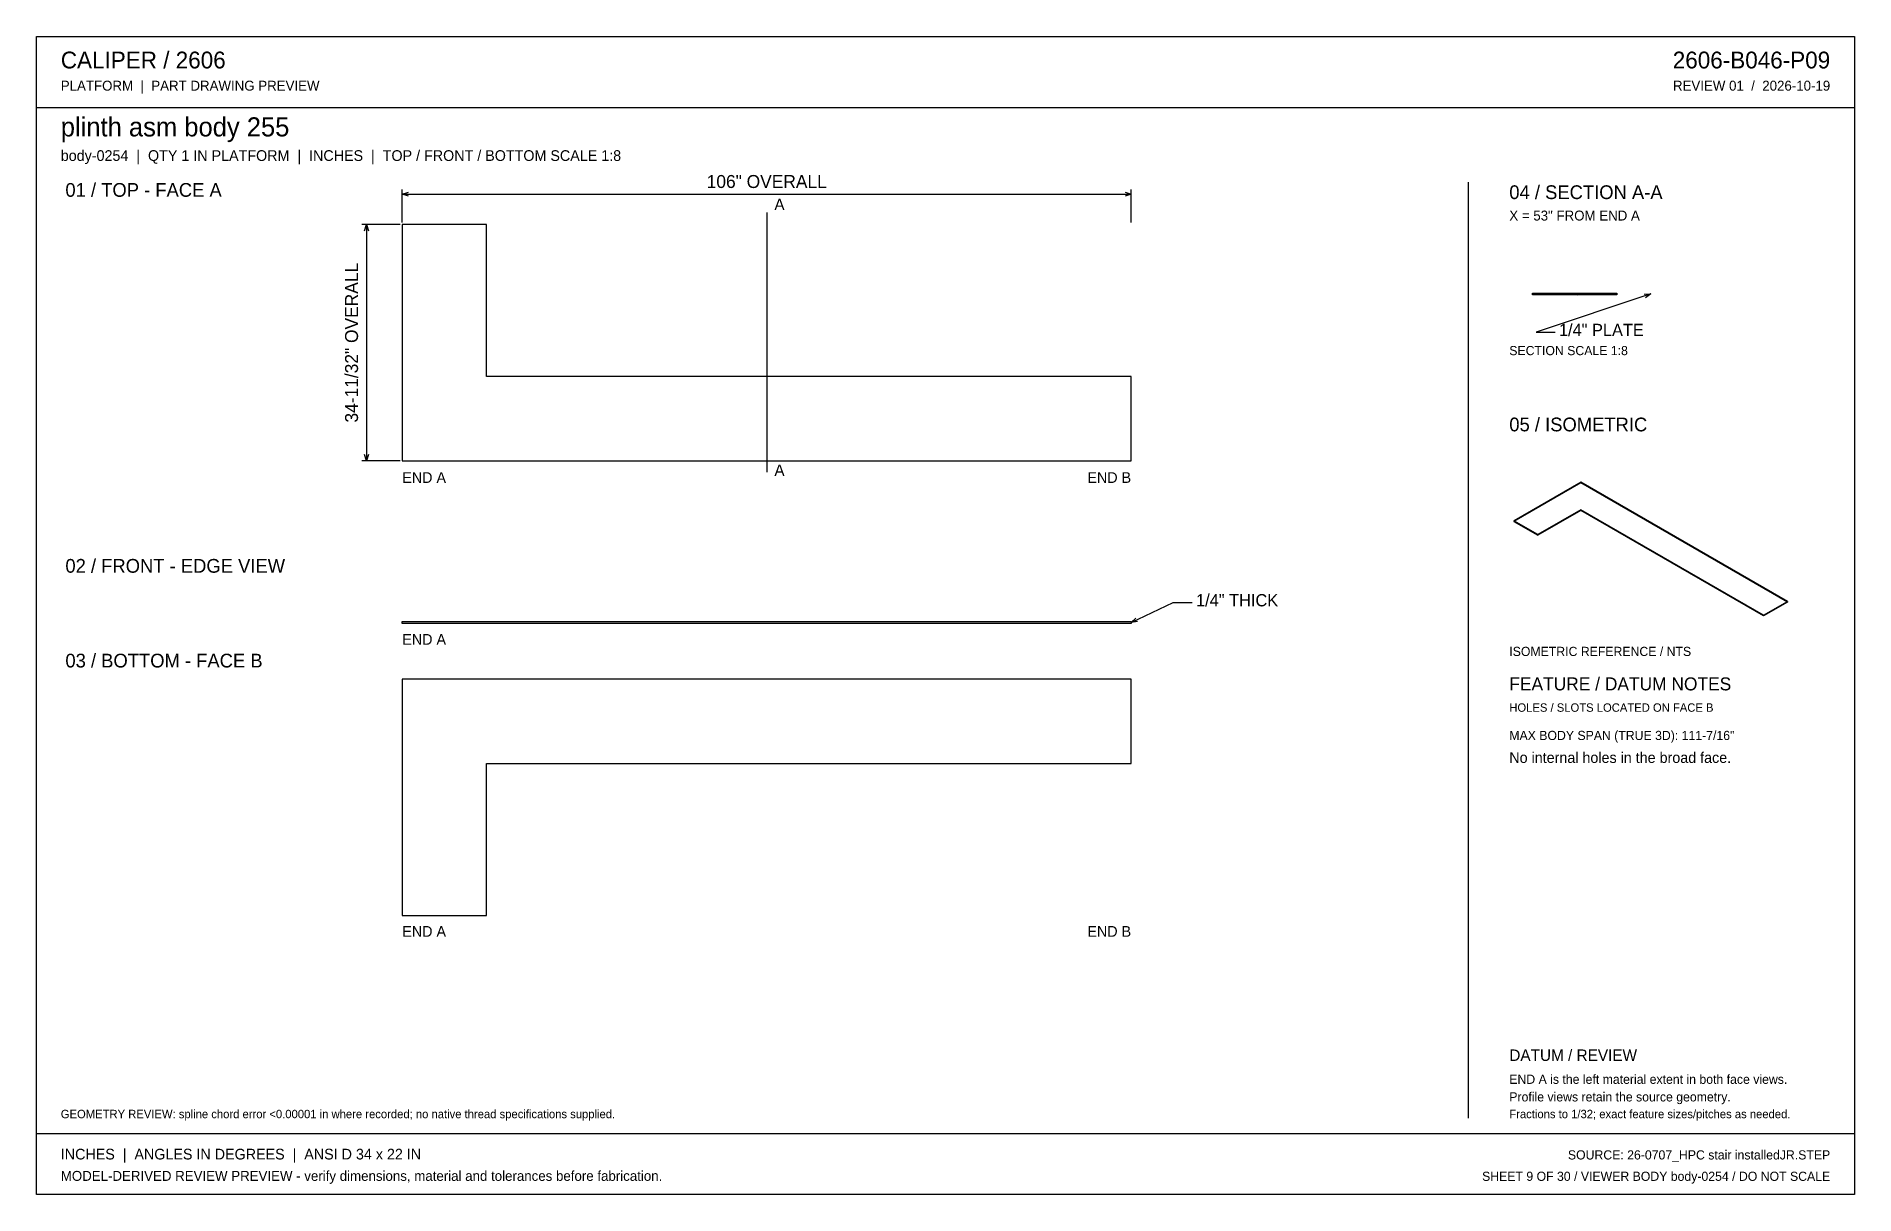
# Model space of a CAD drawing. Header units: inches. Extents: x 4 to 268, y 4 to 172.
import ezdxf
from ezdxf.enums import TextEntityAlignment as Align

# ---------------------------------------------------------------- set-up
doc = ezdxf.new("R2010")
doc.units = ezdxf.units.IN
doc.header["$MEASUREMENT"] = 0

msp = doc.modelspace()

# ---------------------------------------------------------------- linework, layer by layer
at = {"layer": 'ANNOTATION'}
for p, q in [((57, 145.17), (57, 149.95)), ((57, 149.28), (57.89, 149.56)), ((57, 149.28), (163, 149.28)), ((57.89, 149), (57, 149.28)), ((162.11, 149.56), (163, 149.28)), ((163, 149.28), (162.11, 149)), ((163, 145.17), (163, 149.95)), ((110, 146.61), (110, 108.83)), ((56.67, 144.84), (51.11, 144.84)), ((51.5, 143.95), (51.78, 144.84)), ((51.78, 144.84), (51.78, 110.5)), ((51.78, 144.84), (52.06, 143.95)), ((238.56, 134.76), (221.89, 129.19)), ((237.62, 134.75), (238.56, 134.76)), ((238.56, 134.76), (237.8, 134.22)), ((221.89, 129.19), (224.67, 129.19)), ((51.78, 110.5), (51.5, 111.39)), ((52.06, 111.39), (51.78, 110.5)), ((56.67, 110.5), (51.11, 110.5)), ((163, 86.99), (169.11, 89.89)), ((163, 86.99), (163.68, 87.62)), ((169.11, 89.89), (171.89, 89.89)), ((163.92, 87.12), (163, 86.99))]:
    msp.add_line(p, q, dxfattribs=at)
at = {"layer": 'OUTLINE'}
for p, q in [((3.78, 172.22), (268.22, 172.22)), ((3.78, 3.78), (3.78, 172.22)), ((268.22, 172.22), (268.22, 3.78)), ((3.78, 161.89), (268.22, 161.89)), ((212, 151), (212, 14.89)), ((69.25, 144.84), (57, 144.84)), ((57, 144.84), (57, 110.5)), ((69.25, 122.75), (69.25, 144.84)), ((221.39, 134.89), (233.64, 134.89)), ((221.39, 134.64), (221.39, 134.89)), ((221.72, 134.64), (221.97, 134.89)), ((222.61, 134.64), (222.86, 134.89)), ((223.5, 134.64), (223.75, 134.89)), ((224.39, 134.64), (224.64, 134.89)), ((225.28, 134.64), (225.53, 134.89)), ((226.16, 134.64), (226.41, 134.89)), ((227.05, 134.64), (227.3, 134.89)), ((227.94, 134.64), (228.19, 134.89)), ((228.83, 134.64), (229.08, 134.89)), ((229.72, 134.64), (229.97, 134.89)), ((230.61, 134.64), (230.86, 134.89)), ((231.5, 134.64), (231.75, 134.89)), ((232.39, 134.64), (232.64, 134.89)), ((233.28, 134.64), (233.53, 134.89)), ((233.64, 134.89), (233.64, 134.64)), ((233.64, 134.64), (221.39, 134.64)), ((163, 122.75), (69.25, 122.75)), ((163, 110.5), (163, 122.75)), ((57, 110.5), (163, 110.5)), ((228.4, 107.38), (218.67, 101.76)), ((228.4, 107.3), (218.67, 101.68)), ((228.4, 107.3), (228.4, 107.38)), ((258.44, 90.04), (228.4, 107.38)), ((258.44, 89.95), (228.4, 107.3)), ((228.4, 103.37), (222.14, 99.76)), ((228.4, 103.29), (222.14, 99.68)), ((254.97, 88.03), (228.4, 103.37)), ((228.4, 103.37), (228.4, 103.29)), ((254.97, 87.95), (228.4, 103.29)), ((222.14, 99.76), (218.67, 101.76)), ((218.67, 101.76), (218.67, 101.68)), ((218.67, 101.68), (222.14, 99.68)), ((222.14, 99.68), (222.14, 99.76)), ((254.97, 88.03), (258.44, 90.04)), ((258.44, 89.95), (254.97, 87.95)), ((258.44, 90.04), (258.44, 89.95)), ((254.97, 87.95), (254.97, 88.03)), ((57, 87.11), (163, 87.11)), ((57, 86.86), (57, 87.11)), ((163, 86.86), (57, 86.86)), ((163, 87.11), (163, 86.86)), ((163, 78.72), (57, 78.72)), ((57, 78.72), (57, 44.39)), ((163, 66.47), (163, 78.72)), ((69.25, 66.47), (163, 66.47)), ((69.25, 44.39), (69.25, 66.47)), ((57, 44.39), (69.25, 44.39)), ((3.78, 12.67), (268.22, 12.67)), ((268.22, 3.78), (3.78, 3.78))]:
    msp.add_line(p, q, dxfattribs=at)

# ---------------------------------------------------------------- texts
at = {"layer": 'ANNOTATION'}
for s, height, p in [('CALIPER / 2606', 2.4444, (7.33, 167.56)), ('PLATFORM  |  PART DRAWING PREVIEW', 1.4444, (7.33, 164.33)), ('plinth asm body 255', 2.7778, (7.33, 157.67)), ('body-0254  |  QTY 1 IN PLATFORM  |  INCHES  |  TOP / FRONT / BOTTOM SCALE 1:8', 1.5556, (7.33, 154.11)), ('01 / TOP - FACE A', 2, (8, 148.89)), ('A', 1.67, (111.11, 146.95)), ('04 / SECTION A-A', 2, (218, 148.56)), ('X = 53" FROM END A', 1.4444, (218, 145.44)), ('1/4" PLATE', 1.778, (225.22, 128.64)), ('SECTION SCALE 1:8', 1.3333, (218, 125.86)), ('05 / ISOMETRIC', 2, (218, 114.78)), ('END A', 1.556, (57, 107.28)), ('A', 1.67, (111.11, 108.28)), ('02 / FRONT - EDGE VIEW', 2, (8, 94.22)), ('1/4" THICK', 1.778, (172.44, 89.33)), ('END A', 1.556, (57, 83.75)), ('03 / BOTTOM - FACE B', 2, (8, 80.44)), ('ISOMETRIC REFERENCE / NTS', 1.3333, (218, 82.11)), ('FEATURE / DATUM NOTES', 1.8889, (218, 77.11)), ('HOLES / SLOTS LOCATED ON FACE B', 1.2222, (218, 74)), ('MAX BODY SPAN (TRUE 3D): 111-7/16"', 1.3333, (218, 69.89)), ('No internal holes in the broad face.', 1.5556, (218, 66.56)), ('END A', 1.556, (57, 41.28)), ('DATUM / REVIEW', 1.6667, (218, 23.22)), ('END A is the left material extent in both face views.', 1.3333, (218, 19.89)), ('Profile views retain the source geometry.', 1.3333, (218, 17.33)), ('GEOMETRY REVIEW: spline chord error <0.00001 in where recorded; no native thread specifications supplied.', 1.22222, (7.33, 14.89)), ('Fractions to 1/32; exact feature sizes/pitches as needed.', 1.2222, (218, 14.89)), ('INCHES  |  ANGLES IN DEGREES  |  ANSI D 34 x 22 IN', 1.5556, (7.33, 8.89)), ('MODEL-DERIVED REVIEW PREVIEW - verify dimensions, material and tolerances before fabrication.', 1.4444, (7.33, 5.78))]:
    msp.add_text(s, height=height, dxfattribs=at).set_placement(p)
for s, height, p in [('2606-B046-P09', 2.4444, (264.67, 167.56)), ('REVIEW 01  /  2026-10-19', 1.4444, (264.67, 164.33)), ('END B', 1.556, (163, 107.28)), ('END B', 1.556, (163, 41.28)), ('SOURCE: 26-0707_HPC stair installedJR.STEP', 1.3333, (264.67, 8.89)), ('SHEET 9 OF 30 / VIEWER BODY body-0254 / DO NOT SCALE', 1.3333, (264.67, 5.78))]:
    msp.add_text(s, height=height, dxfattribs=at).set_placement(p, align=Align.RIGHT)
msp.add_text('106" OVERALL', height=1.8889, dxfattribs=at).set_placement((110, 150.17), align=Align.CENTER)
msp.add_text('34-11/32" OVERALL', height=1.8889, rotation=90, dxfattribs=at).set_placement((50.56, 127.67), align=Align.CENTER)

doc.saveas('drawing.dxf')
